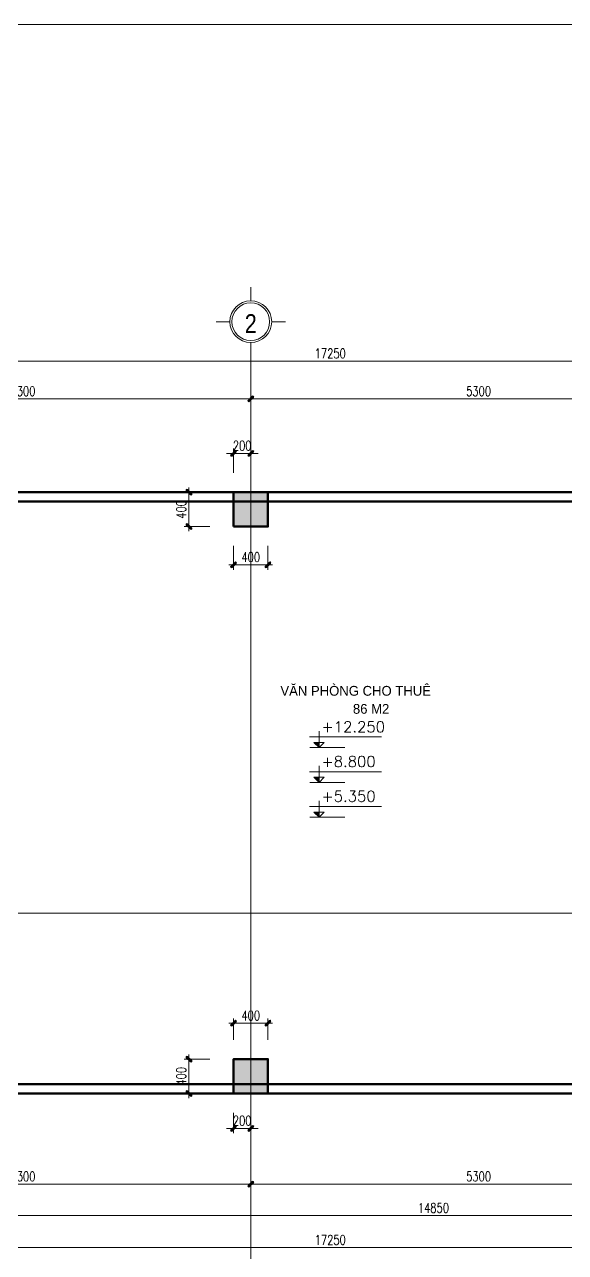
# Model space of a CAD drawing. Extents: x -165145 to 691808, y -202842 to 311040.
# Drawn here: x 551715 to 558008, y 102178 to 116473 of the extents above; entities that cross this region are included whole.
import ezdxf
from ezdxf.enums import TextEntityAlignment as Align

# ---------------------------------------------------------------- set-up
doc = ezdxf.new("R2010")
doc.units = 0
doc.header["$LTSCALE"] = 10
doc.header["$MEASUREMENT"] = 0
doc.linetypes.add('HIDDEN', pattern=[2.3807, 1.587, -0.7937])
doc.linetypes.add('TIM', pattern=[26.01, 10, -3, 0.01, -3, 10])
doc.layers.get('0').update_dxf_attribs({"linetype": 'CONTINUOUS'})
doc.layers.get('Defpoints').update_dxf_attribs({"color": 5, "linetype": 'CONTINUOUS'})
for name, color, linetype, lineweight in [('ARROWS', 1, 'CONTINUOUS', 0), ('DIM', 8, 'CONTINUOUS', 13), ('GE_KC_NETKHUAT', 9, 'HIDDEN', 20), ('KHUNG', 9, 'CONTINUOUS', 13), ('netchia', 2, 'CONTINUOUS', 20), ('TEXT', 4, 'CONTINUOUS', 20), ('TRUC', 251, 'TIM', 5), ('wall', 7, 'CONTINUOUS', 50)]:
    doc.layers.add(name, color=color, linetype=linetype, lineweight=lineweight)
doc.styles.add('ROMANS', font='romans', dxfattribs={"width": 0.75, "bigfont": 'vns'})
doc.styles.add('STYLE1', font='')
doc.styles.add('VNARIALH', font='', dxfattribs={"width": 0.75})
doc.styles.add('VnArialNarrowH', font='')
doc.styles.get('STYLE1').set_extended_font_data('.VnAvantH')
doc.styles.get('VNARIALH').set_extended_font_data('.VnArialH')
doc.styles.get('VnArialNarrowH').set_extended_font_data('.VnArial NarrowH')
doc.dimstyles.new('fit0.75', dxfattribs={"dimscale": 0.5625, "dimtxt": 200, "dimasz": 75, "dimexe": 100, "dimexo": 400, "dimgap": 0.03, "dimtad": 0, "dimdec": 0, "dimdsep": 46, "dimtxsty": 'ROMANS', "dimblk": 'alex', "dimcen": 150, "dimclrd": 8, "dimclre": 8, "dimclrt": 7, "dimaunit": 1, "dimadec": 0, "dimazin": 0, "dimtfac": 0.072, "dimtdec": 0, "dimtix": 1, "dimtmove": 2, "dimatfit": 3, "dimldrblk": 'a-01', "dimfxl": 100, "dimtvp": 0.8, "dimtolj": 1, "dimarcsym": 0})

# ---------------------------------------------------------------- blocks, each defined once
blk = doc.blocks.new('tentruc')
at = {"layer": 'DIM'}
for p, q in [((0, 311), (0, 516)), ((-516, 0), (-311, 0)), ((-516, 0), (-311, 0)), ((311, 0), (516, 0)), ((311, 0), (516, 0)), ((0, -516), (0, -311))]:
    blk.add_line(p, q, dxfattribs=at)
at = {"layer": 'DIM', "ltscale": 0.5}
blk.add_circle((0, 0), 311, dxfattribs=at)
at = {"layer": 'DIM'}
blk.add_circle((0, 0), 281, dxfattribs=at)
at = {"layer": 'DIM', "color": 7, "linetype": 'ByBlock', "ltscale": 0.5, "style": 'VNARIALH', "width": 1.1}
blk.add_attdef('A', text='', height=281, dxfattribs=at).set_placement((0, -107), align=Align.CENTER)
blk = doc.blocks.new('alex')
at = {"layer": 'ARROWS'}
h = blk.add_hatch(color=1, dxfattribs=at)
edge = h.paths.add_edge_path()
edge.add_line((0.4, 0.74), (-0.74, -0.4))
edge.add_ellipse((-0.57, -0.57), major_axis=(0.17, 0.17), ratio=1, start_angle=90, end_angle=270)
edge.add_line((-0.4, -0.74), (0.74, 0.4))
edge.add_ellipse((0.57, 0.57), major_axis=(0.17, 0.17), ratio=1, start_angle=270, end_angle=450)
blk.add_lwpolyline([(0.4, 0.74), (-0.74, -0.4, 1), (-0.4, -0.74), (0.74, 0.4, 1)], format="xyb", close=True, dxfattribs=at)
at = {"layer": 'netchia', "color": 2}
for p, q in [((1.27, 0), (-1.27, 0)), ((0, -1.27), (0, 1.27))]:
    blk.add_line(p, q, dxfattribs=at)
blk = doc.blocks.new('*D329')
at = {"layer": 'Defpoints', "color": 0, "ltscale": 0.05, "transparency": 16777216}
for p in [(1196016, -176134), (1196485, -176134), (1196485, -176534)]:
    blk.add_point(p, dxfattribs=at)
at = {"layer": 'DIM', "color": 8, "lineweight": -2, "ltscale": 0.05, "transparency": 16777216}
for p, q in [((1196260, -176134), (1195959, -176134)), ((1196016, -176492), (1196016, -176176)), ((1196260, -176534), (1195959, -176534))]:
    blk.add_line(p, q, dxfattribs=at)
at = {"layer": 'DIM', "color": 8, "lineweight": -2, "ltscale": 0.05, "transparency": 16777216, "xscale": 42.1875, "yscale": 42.1875, "zscale": 42.1875}
for p, rotation in [((1196016, -176134), 90), ((1196016, -176534), 270)]:
    blk.add_blockref('alex', p, dxfattribs=dict(at, rotation=rotation))
at = {"layer": 'DIM', "color": 7, "ltscale": 0.05, "transparency": 16777216, "insert": (1195926, -176334), "char_height": 112.5, "attachment_point": 5, "rotation": 90, "style": 'ROMANS'}
blk.add_mtext('\\A1;400', dxfattribs=at)
blk = doc.blocks.new('a-01')
at = {"layer": 'ARROWS'}
blk.add_hatch(color=256, dxfattribs=at).paths.add_polyline_path([(-1.8, 0.49), (-1.8, -0.49), (0, 0)])
at = {"layer": 'netchia'}
blk.add_lwpolyline([(-1.8, 0.49), (-1.8, -0.49), (0, 0), (0, 0)], close=True, dxfattribs=at)
blk = doc.blocks.new('*D330')
at = {"layer": 'Defpoints', "color": 0, "ltscale": 0.05, "transparency": 16777216}
for p in [(1196016, -169534), (1196485, -169534), (1196485, -169934)]:
    blk.add_point(p, dxfattribs=at)
at = {"layer": 'DIM', "color": 8, "lineweight": -2, "ltscale": 0.05, "transparency": 16777216}
for p, q in [((1196260, -169534), (1195959, -169534)), ((1196016, -169892), (1196016, -169576)), ((1196260, -169934), (1195959, -169934))]:
    blk.add_line(p, q, dxfattribs=at)
at = {"layer": 'DIM', "color": 8, "lineweight": -2, "ltscale": 0.05, "transparency": 16777216, "xscale": 42.1875, "yscale": 42.1875, "zscale": 42.1875}
for p, rotation in [((1196016, -169534), 90), ((1196016, -169934), 270)]:
    blk.add_blockref('alex', p, dxfattribs=dict(at, rotation=rotation))
at = {"layer": 'DIM', "color": 7, "ltscale": 0.05, "transparency": 16777216, "insert": (1195926, -169734), "char_height": 112.5, "attachment_point": 5, "rotation": 90, "style": 'ROMANS'}
blk.add_mtext('\\A1;400', dxfattribs=at)
blk = doc.blocks.new('*D334')
at = {"layer": 'Defpoints', "color": 0, "ltscale": 0.05, "transparency": 16777216}
for p in [(1196735, -168448), (1191435, -169534), (1196735, -169534)]:
    blk.add_point(p, dxfattribs=at)
at = {"layer": 'DIM', "color": 8, "lineweight": -2, "ltscale": 0.05, "transparency": 16777216}
for p, q in [((1191435, -169309), (1191435, -168392)), ((1191477, -168448), (1196693, -168448)), ((1196735, -169309), (1196735, -168392))]:
    blk.add_line(p, q, dxfattribs=at)
at = {"layer": 'DIM', "color": 8, "lineweight": -2, "ltscale": 0.05, "transparency": 16777216, "xscale": 42.1875, "yscale": 42.1875, "zscale": 42.1875, "rotation": 180}
blk.add_blockref('alex', (1191435, -168448), dxfattribs=at)
at = {"layer": 'DIM', "color": 8, "lineweight": -2, "ltscale": 0.05, "transparency": 16777216, "xscale": 42.1875, "yscale": 42.1875, "zscale": 42.1875}
blk.add_blockref('alex', (1196735, -168448), dxfattribs=at)
at = {"layer": 'DIM', "color": 7, "ltscale": 0.05, "transparency": 16777216, "insert": (1194085, -168358), "char_height": 112.5, "attachment_point": 5, "style": 'ROMANS'}
blk.add_mtext('\\A1;5300', dxfattribs=at)
blk = doc.blocks.new('cot0.000')
at = {"linetype": 'ByBlock', "ltscale": 0.5}
blk.add_hatch(color=7, dxfattribs=at).paths.add_polyline_path([(0, 65), (-67, 65), (0, 0)])
at = {"color": 7, "linetype": 'ByBlock', "ltscale": 0.5}
for p, q in [((0, 212), (0, 0)), ((-124, 138), (807, 138)), ((-121, 0), (332, 0)), ((0, 0), (-67, 65)), ((-67, 65), (67, 65)), ((0, 0), (67, 65))]:
    blk.add_line(p, q, dxfattribs=at)
at = {"color": 7, "linetype": 'ByBlock', "ltscale": 0.5, "style": 'ROMANS'}
blk.add_attdef('%%P0.000', (33, 199), '', height=141, dxfattribs=at)
blk = doc.blocks.new('*D356')
at = {"layer": 'Defpoints', "color": 0, "transparency": 16777216}
for p in [(1191435, -176162), (1206285, -176162), (1206285, -177955)]:
    blk.add_point(p, dxfattribs=at)
at = {"layer": 'DIM', "color": 8, "lineweight": -2, "transparency": 16777216}
for p, q in [((1191435, -176387), (1191435, -178011)), ((1206285, -176387), (1206285, -178011)), ((1191477, -177955), (1206243, -177955))]:
    blk.add_line(p, q, dxfattribs=at)
at = {"layer": 'DIM', "color": 8, "lineweight": -2, "transparency": 16777216, "xscale": 42.1875, "yscale": 42.1875, "zscale": 42.1875, "rotation": 180}
blk.add_blockref('alex', (1191435, -177955), dxfattribs=at)
at = {"layer": 'DIM', "color": 8, "lineweight": -2, "transparency": 16777216, "xscale": 42.1875, "yscale": 42.1875, "zscale": 42.1875}
blk.add_blockref('alex', (1206285, -177955), dxfattribs=at)
at = {"layer": 'DIM', "color": 7, "transparency": 16777216, "insert": (1198860, -177865), "char_height": 112.5, "attachment_point": 5, "style": 'ROMANS'}
blk.add_mtext('\\A1;14850', dxfattribs=at)
blk = doc.blocks.new('*D360')
at = {"layer": 'Defpoints', "color": 0, "transparency": 16777216}
for p in [(1196735, -176534), (1202035, -176534), (1202035, -177589)]:
    blk.add_point(p, dxfattribs=at)
at = {"layer": 'DIM', "color": 8, "lineweight": -2, "transparency": 16777216}
for p, q in [((1196735, -176759), (1196735, -177646)), ((1202035, -176759), (1202035, -177646)), ((1196777, -177589), (1201993, -177589))]:
    blk.add_line(p, q, dxfattribs=at)
at = {"layer": 'DIM', "color": 8, "lineweight": -2, "transparency": 16777216, "xscale": 42.1875, "yscale": 42.1875, "zscale": 42.1875, "rotation": 180}
blk.add_blockref('alex', (1196735, -177589), dxfattribs=at)
at = {"layer": 'DIM', "color": 8, "lineweight": -2, "transparency": 16777216, "xscale": 42.1875, "yscale": 42.1875, "zscale": 42.1875}
blk.add_blockref('alex', (1202035, -177589), dxfattribs=at)
at = {"layer": 'DIM', "color": 7, "transparency": 16777216, "insert": (1199385, -177499), "char_height": 112.5, "attachment_point": 5, "style": 'ROMANS'}
blk.add_mtext('\\A1;5300', dxfattribs=at)
blk = doc.blocks.new('*D361')
at = {"layer": 'Defpoints', "color": 0, "transparency": 16777216}
for p in [(1191435, -176534), (1196735, -176534), (1196735, -177589)]:
    blk.add_point(p, dxfattribs=at)
at = {"layer": 'DIM', "color": 8, "lineweight": -2, "transparency": 16777216}
for p, q in [((1191435, -176759), (1191435, -177646)), ((1196735, -176759), (1196735, -177646)), ((1191477, -177589), (1196693, -177589))]:
    blk.add_line(p, q, dxfattribs=at)
at = {"layer": 'DIM', "color": 8, "lineweight": -2, "transparency": 16777216, "xscale": 42.1875, "yscale": 42.1875, "zscale": 42.1875, "rotation": 180}
blk.add_blockref('alex', (1191435, -177589), dxfattribs=at)
at = {"layer": 'DIM', "color": 8, "lineweight": -2, "transparency": 16777216, "xscale": 42.1875, "yscale": 42.1875, "zscale": 42.1875}
blk.add_blockref('alex', (1196735, -177589), dxfattribs=at)
at = {"layer": 'DIM', "color": 7, "transparency": 16777216, "insert": (1194085, -177499), "char_height": 112.5, "attachment_point": 5, "style": 'ROMANS'}
blk.add_mtext('\\A1;5300', dxfattribs=at)
blk = doc.blocks.new('*D365')
at = {"layer": 'Defpoints', "color": 0, "transparency": 16777216}
for p in [(1202035, -168448), (1196735, -169534), (1202035, -169534)]:
    blk.add_point(p, dxfattribs=at)
at = {"layer": 'DIM', "color": 8, "lineweight": -2, "transparency": 16777216}
for p, q in [((1196735, -169309), (1196735, -168392)), ((1196777, -168448), (1201993, -168448)), ((1202035, -169309), (1202035, -168392))]:
    blk.add_line(p, q, dxfattribs=at)
at = {"layer": 'DIM', "color": 8, "lineweight": -2, "transparency": 16777216, "xscale": 42.1875, "yscale": 42.1875, "zscale": 42.1875, "rotation": 180}
blk.add_blockref('alex', (1196735, -168448), dxfattribs=at)
at = {"layer": 'DIM', "color": 8, "lineweight": -2, "transparency": 16777216, "xscale": 42.1875, "yscale": 42.1875, "zscale": 42.1875}
blk.add_blockref('alex', (1202035, -168448), dxfattribs=at)
at = {"layer": 'DIM', "color": 7, "transparency": 16777216, "insert": (1199385, -168358), "char_height": 112.5, "attachment_point": 5, "style": 'ROMANS'}
blk.add_mtext('\\A1;5300', dxfattribs=at)
blk = doc.blocks.new('*D369')
at = {"layer": 'Defpoints', "color": 0, "transparency": 16777216}
for p in [(1206285, -168008), (1189035, -169534), (1206285, -169534)]:
    blk.add_point(p, dxfattribs=at)
at = {"layer": 'DIM', "color": 8, "lineweight": -2, "transparency": 16777216}
for p, q in [((1189035, -169309), (1189035, -167952)), ((1206285, -169309), (1206285, -167952)), ((1189077, -168008), (1206243, -168008))]:
    blk.add_line(p, q, dxfattribs=at)
at = {"layer": 'DIM', "color": 8, "lineweight": -2, "transparency": 16777216, "xscale": 42.1875, "yscale": 42.1875, "zscale": 42.1875, "rotation": 180}
blk.add_blockref('alex', (1189035, -168008), dxfattribs=at)
at = {"layer": 'DIM', "color": 8, "lineweight": -2, "transparency": 16777216, "xscale": 42.1875, "yscale": 42.1875, "zscale": 42.1875}
blk.add_blockref('alex', (1206285, -168008), dxfattribs=at)
at = {"layer": 'DIM', "color": 7, "transparency": 16777216, "insert": (1197660, -167918), "char_height": 112.5, "attachment_point": 5, "style": 'ROMANS'}
blk.add_mtext('\\A1;17250', dxfattribs=at)
blk = doc.blocks.new('*D370')
at = {"layer": 'Defpoints', "color": 0, "transparency": 16777216}
for p in [(1189035, -176534), (1206285, -177058), (1206285, -178328)]:
    blk.add_point(p, dxfattribs=at)
at = {"layer": 'DIM', "color": 8, "lineweight": -2, "transparency": 16777216}
for p, q in [((1189035, -176759), (1189035, -178384)), ((1206285, -177283), (1206285, -178384)), ((1189077, -178328), (1206243, -178328))]:
    blk.add_line(p, q, dxfattribs=at)
at = {"layer": 'DIM', "color": 8, "lineweight": -2, "transparency": 16777216, "xscale": 42.1875, "yscale": 42.1875, "zscale": 42.1875, "rotation": 180}
blk.add_blockref('alex', (1189035, -178328), dxfattribs=at)
at = {"layer": 'DIM', "color": 8, "lineweight": -2, "transparency": 16777216, "xscale": 42.1875, "yscale": 42.1875, "zscale": 42.1875}
blk.add_blockref('alex', (1206285, -178328), dxfattribs=at)
at = {"layer": 'DIM', "color": 7, "transparency": 16777216, "insert": (1197660, -178238), "char_height": 112.5, "attachment_point": 5, "style": 'ROMANS'}
blk.add_mtext('\\A1;17250', dxfattribs=at)
blk = doc.blocks.new('*D401')
at = {"layer": 'Defpoints', "color": 0, "transparency": 16777216}
for p in [(1196735, -169082), (1196535, -169534), (1196735, -169534)]:
    blk.add_point(p, dxfattribs=at)
at = {"layer": 'DIM', "color": 8, "lineweight": -2, "transparency": 16777216}
for p, q in [((1196493, -169082), (1196451, -169082)), ((1196535, -169309), (1196535, -169026)), ((1196535, -169082), (1196735, -169082)), ((1196735, -169309), (1196735, -169026)), ((1196777, -169082), (1196819, -169082))]:
    blk.add_line(p, q, dxfattribs=at)
at = {"layer": 'DIM', "color": 8, "lineweight": -2, "transparency": 16777216, "xscale": 42.1875, "yscale": 42.1875, "zscale": 42.1875}
blk.add_blockref('alex', (1196535, -169082), dxfattribs=at)
at = {"layer": 'DIM', "color": 8, "lineweight": -2, "transparency": 16777216, "xscale": 42.1875, "yscale": 42.1875, "zscale": 42.1875, "rotation": 180}
blk.add_blockref('alex', (1196735, -169082), dxfattribs=at)
at = {"layer": 'DIM', "color": 7, "transparency": 16777216, "insert": (1196635, -168992), "char_height": 112.5, "attachment_point": 5, "style": 'ROMANS'}
blk.add_mtext('\\A1;200', dxfattribs=at)
blk = doc.blocks.new('*D402')
at = {"layer": 'Defpoints', "color": 0, "transparency": 16777216}
for p in [(1196535, -169934), (1196935, -169934), (1196935, -170380)]:
    blk.add_point(p, dxfattribs=at)
at = {"layer": 'DIM', "color": 8, "lineweight": -2, "transparency": 16777216}
for p, q in [((1196535, -170159), (1196535, -170437)), ((1196935, -170159), (1196935, -170437)), ((1196577, -170380), (1196893, -170380))]:
    blk.add_line(p, q, dxfattribs=at)
at = {"layer": 'DIM', "color": 8, "lineweight": -2, "transparency": 16777216, "xscale": 42.1875, "yscale": 42.1875, "zscale": 42.1875, "rotation": 180}
blk.add_blockref('alex', (1196535, -170380), dxfattribs=at)
at = {"layer": 'DIM', "color": 8, "lineweight": -2, "transparency": 16777216, "xscale": 42.1875, "yscale": 42.1875, "zscale": 42.1875}
blk.add_blockref('alex', (1196935, -170380), dxfattribs=at)
at = {"layer": 'DIM', "color": 7, "transparency": 16777216, "insert": (1196735, -170290), "char_height": 112.5, "attachment_point": 5, "style": 'ROMANS'}
blk.add_mtext('\\A1;400', dxfattribs=at)
blk = doc.blocks.new('*D403')
at = {"layer": 'Defpoints', "color": 0, "transparency": 16777216}
for p in [(1196935, -175716), (1196535, -176134), (1196935, -176134)]:
    blk.add_point(p, dxfattribs=at)
at = {"layer": 'DIM', "color": 8, "lineweight": -2, "transparency": 16777216}
for p, q in [((1196535, -175909), (1196535, -175660)), ((1196935, -175909), (1196935, -175660)), ((1196577, -175716), (1196893, -175716))]:
    blk.add_line(p, q, dxfattribs=at)
at = {"layer": 'DIM', "color": 8, "lineweight": -2, "transparency": 16777216, "xscale": 42.1875, "yscale": 42.1875, "zscale": 42.1875, "rotation": 180}
blk.add_blockref('alex', (1196535, -175716), dxfattribs=at)
at = {"layer": 'DIM', "color": 8, "lineweight": -2, "transparency": 16777216, "xscale": 42.1875, "yscale": 42.1875, "zscale": 42.1875}
blk.add_blockref('alex', (1196935, -175716), dxfattribs=at)
at = {"layer": 'DIM', "color": 7, "transparency": 16777216, "insert": (1196735, -175626), "char_height": 112.5, "attachment_point": 5, "style": 'ROMANS'}
blk.add_mtext('\\A1;400', dxfattribs=at)
blk = doc.blocks.new('*D404')
at = {"layer": 'Defpoints', "color": 0, "transparency": 16777216}
for p in [(1196535, -176534), (1196735, -176534), (1196735, -176940)]:
    blk.add_point(p, dxfattribs=at)
at = {"layer": 'DIM', "color": 8, "lineweight": -2, "transparency": 16777216}
for p, q in [((1196535, -176759), (1196535, -176996)), ((1196735, -176759), (1196735, -176996)), ((1196493, -176940), (1196451, -176940)), ((1196535, -176940), (1196735, -176940)), ((1196777, -176940), (1196819, -176940))]:
    blk.add_line(p, q, dxfattribs=at)
at = {"layer": 'DIM', "color": 8, "lineweight": -2, "transparency": 16777216, "xscale": 42.1875, "yscale": 42.1875, "zscale": 42.1875}
blk.add_blockref('alex', (1196535, -176940), dxfattribs=at)
at = {"layer": 'DIM', "color": 8, "lineweight": -2, "transparency": 16777216, "xscale": 42.1875, "yscale": 42.1875, "zscale": 42.1875, "rotation": 180}
blk.add_blockref('alex', (1196735, -176940), dxfattribs=at)
at = {"layer": 'DIM', "color": 7, "transparency": 16777216, "insert": (1196635, -176850), "char_height": 112.5, "attachment_point": 5, "style": 'ROMANS'}
blk.add_mtext('\\A1;200', dxfattribs=at)
blk = doc.blocks.new('A$C1ec07113')
at = {"layer": 'wall'}
h = blk.add_hatch(dxfattribs=at)
h.set_pattern_fill('AR-CONC', color=256, style=0)
h.set_pattern_definition([(50, (-1178024.471, 253190.925), (7.172601826, -0.62752135), [0.75, -8.25]), (355, (-1178024.471, 253190.925), (-1.387513336, 7.521921337), [0.6, -6.6]), (100.45144446, (-1178023.873, 253190.873), (5.785088467, 6.89439991), [0.63740192, -7.01142112]), (46.1842, (-1178024.471, 253192.925), (10.672413307, -1.65519281), [1.125, -12.375]), (96.6356355, (-1178023.582, 253192.787), (9.34661946, 9.74118601), [0.95610342, -10.5171376]), (351.184164, (-1178024.471, 253192.925), (9.34661945, 9.741186), [0.9, -9.90000001]), (21, (-1178023.471, 253192.425), (5.96907052, -4.026188907), [0.75, -8.25]), (326, (-1178023.471, 253192.425), (2.43315332, 7.25150045), [0.6, -6.6]), (71.45144474, (-1178022.9735, 253192.0895), (8.402223767, 3.22531153), [0.6374019, -7.01142112]), (37.5, (-1178024.471, 253190.925), (0.121598553, 3.3289385383), [0, -6.52, 0, -6.7, 0, -6.625]), (7.5, (-1178024.471, 253190.925), (2.630695374, 3.944117119), [0, -3.82, 0, -6.37, 0, -2.525]), (327.5, (-1178026.701, 253190.925), (5.338224362, -0.2255487173), [0, -2.5, 0, -7.8, 0, -10.35]), (317.5, (-1178027.701, 253190.925), (5.831861693, 1.001049823), [0, -3.25, 0, -5.18, 0, -7.35])])
h.paths.add_polyline_path([(15107.5, 78555.9), (14707.5, 78555.9), (14707.5, 78155.9), (15107.5, 78155.9)])
h = blk.add_hatch(dxfattribs=at)
h.set_pattern_fill('AR-CONC', color=256, style=0)
h.set_pattern_definition([(50, (-1178024.471, 246590.919), (7.172601826, -0.62752135), [0.75, -8.25]), (355, (-1178024.471, 246590.919), (-1.387513336, 7.521921337), [0.6, -6.6]), (100.45144446, (-1178023.873, 246590.867), (5.785088467, 6.89439991), [0.63740192, -7.01142112]), (46.1842, (-1178024.471, 246592.919), (10.672413307, -1.65519281), [1.125, -12.375]), (96.6356355, (-1178023.582, 246592.781), (9.34661946, 9.74118601), [0.95610342, -10.5171376]), (351.184164, (-1178024.471, 246592.919), (9.34661945, 9.741186), [0.9, -9.90000001]), (21, (-1178023.471, 246592.419), (5.96907052, -4.026188907), [0.75, -8.25]), (326, (-1178023.471, 246592.419), (2.43315332, 7.25150045), [0.6, -6.6]), (71.45144474, (-1178022.9735, 246592.0835), (8.402223767, 3.22531153), [0.6374019, -7.01142112]), (37.5, (-1178024.471, 246590.919), (0.121598553, 3.3289385383), [0, -6.52, 0, -6.7, 0, -6.625]), (7.5, (-1178024.471, 246590.919), (2.630695374, 3.944117119), [0, -3.82, 0, -6.37, 0, -2.525]), (327.5, (-1178026.701, 246590.919), (5.338224362, -0.2255487173), [0, -2.5, 0, -7.8, 0, -10.35]), (317.5, (-1178027.701, 246590.919), (5.831861693, 1.001049823), [0, -3.25, 0, -5.18, 0, -7.35])])
h.paths.add_polyline_path([(15107.5, 71955.9), (14707.5, 71955.9), (14707.5, 71555.9), (15107.5, 71555.9)])
at = {"layer": 'KHUNG', "color": 7}
blk.add_lwpolyline([(0, 63000), (29700, 63000), (29700, 84000), (0, 84000)], close=True, dxfattribs=at)
at = {"layer": 'TRUC', "ltscale": 0.05}
for p, q in [((14907.5, 80138.3), (14907.5, 69705.8)), ((5131.3, 78555.9), (26472.1, 78555.9)), ((5131.3, 73655.9), (26472.1, 73655.9)), ((5131.3, 71555.9), (26653.4, 71555.9))]:
    blk.add_line(p, q, dxfattribs=at)
at = {"layer": 'wall', "ltscale": 0.05}
for p, q in [((7207.8, 78555.9), (24457.5, 78555.9)), ((7538.2, 78445.9), (20970.9, 78445.9)), ((24457.5, 71665.9), (8137.5, 71665.9)), ((26179.8, 71555.9), (7208.2, 71555.9))]:
    blk.add_line(p, q, dxfattribs=at)
for points in [[(14707.5, 78155.9), (15107.5, 78155.9), (15107.5, 78555.9), (14707.5, 78555.9)], [(14707.5, 71555.9), (15107.5, 71555.9), (15107.5, 71955.9), (14707.5, 71955.9)]]:
    blk.add_lwpolyline(points, close=True, dxfattribs=at)
at = {"layer": 'TEXT'}
ref = blk.add_blockref('tentruc', (14907.5, 80541.2), dxfattribs=dict(at, xscale=-0.78125, yscale=0.78125, zscale=0.78125, rotation=180))
ref.add_attrib('A', '2', dxfattribs={"color": 7, "linetype": 'ByBlock', "ltscale": 0.5, "height": 219.7, "style": 'VnArialNarrowH'}).set_placement((14907.5, 80408.7), align=Align.CENTER)
ref = blk.add_blockref('cot0.000', (15701.6, 75582.6), dxfattribs=dict(at, xscale=0.9000000000232831, yscale=0.9000000000232831, zscale=0.9000000000232831))
ref.add_attrib('%%P0.000', '+12.250', (15731.3, 75761.2), dxfattribs={"layer": 'DIM', "color": 7, "linetype": 'ByBlock', "ltscale": 0.5, "height": 126.56, "style": 'ROMANS'})
ref = blk.add_blockref('cot0.000', (15701.6, 75178.3), dxfattribs=dict(at, xscale=0.9000000000232831, yscale=0.9000000000232831, zscale=0.9000000000232831))
ref.add_attrib('%%P0.000', '+8.800', (15731.3, 75357), dxfattribs={"layer": 'DIM', "color": 7, "linetype": 'ByBlock', "ltscale": 0.5, "height": 126.56, "style": 'ROMANS'})
ref = blk.add_blockref('cot0.000', (15701.6, 74774.1), dxfattribs=dict(at, xscale=0.9000000000232831, yscale=0.9000000000232831, zscale=0.9000000000232831))
ref.add_attrib('%%P0.000', '+5.350', (15731.3, 74952.8), dxfattribs={"layer": 'DIM', "color": 7, "linetype": 'ByBlock', "ltscale": 0.5, "height": 126.56, "style": 'ROMANS'})
ref = blk.add_blockref('tentruc', (14907.5, 69302.8), dxfattribs=dict(at, xscale=-0.78125, yscale=0.78125, zscale=0.78125, rotation=180))
ref.add_attrib('A', '2', dxfattribs={"color": 7, "linetype": 'ByBlock', "ltscale": 0.5, "height": 219.7, "style": 'VnArialNarrowH'}).set_placement((14907.5, 69170.3), align=Align.CENTER)
at = {"layer": 'TEXT', "style": 'STYLE1'}
for s, height, p in [('VĂN PHÒNG CHO THUÊ', 113.906, (15252.1, 76186.8)), ('86 M2', 113.91, (16095.8, 75976.6))]:
    blk.add_text(s, height=height, dxfattribs=at).set_placement(p)
at = {"layer": 'DIM'}
for base, p1, p2, picture, middle in [((24457.5, 80082), (7207.5, 78555.9), (24457.5, 78555.9), '*D369', (15832.5, 80172)), ((20207.5, 79641.6), (14907.5, 78555.9), (20207.5, 78555.9), '*D365', (17557.5, 79731.6)), ((14907.5, 79007.3), (14707.5, 78555.9), (14907.5, 78555.9), '*D401', (14807.5, 79097.3)), ((15107.5, 77709.3), (14707.5, 78155.9), (15107.5, 78155.9), '*D402', (14907.5, 77799.3)), ((15107.5, 72373.3), (14707.5, 71955.9), (15107.5, 71955.9), '*D403', (14907.5, 72463.3)), ((24457.5, 70134.6), (9607.5, 71928.1), (24457.5, 71928.1), '*D356', (17032.5, 70224.6)), ((24457.5, 69762), (7207.5, 71555.9), (24457.5, 71031.3), '*D370', (15832.5, 69852)), ((14907.5, 70500.5), (9607.5, 71555.9), (14907.5, 71555.9), '*D361', (12257.5, 70590.5)), ((14907.5, 71150.3), (14707.5, 71555.9), (14907.5, 71555.9), '*D404', (14807.5, 71240.3)), ((20207.5, 70500.5), (14907.5, 71555.9), (20207.5, 71555.9), '*D360', (17557.5, 70590.5))]:
    dim = blk.add_linear_dim(base=base, p1=p1, p2=p2, dimstyle='fit0.75', dxfattribs=at)
    dim.commit()
    dim.dimension.update_dxf_attribs({"geometry": picture, "text_midpoint": middle, "insert": (-1181827.5, 248089.8)})
at = {"layer": 'DIM', "ltscale": 0.05}
dim = blk.add_linear_dim(base=(14907.5, 79641.6), p1=(9607.5, 78555.9), p2=(14907.5, 78555.9), dimstyle='fit0.75', dxfattribs=at)
dim.commit()
dim.dimension.update_dxf_attribs({"geometry": '*D334', "text_midpoint": (12257.5, 79731.6), "insert": (-1181827.5, 248089.8)})
for base, p1, p2, picture, middle in [((14188, 78555.9), (14657.5, 78155.9), (14657.5, 78555.9), '*D330', (14098, 78355.9)), ((14188, 71955.9), (14657.5, 71555.9), (14657.5, 71955.9), '*D329', (14098, 71755.9))]:
    dim = blk.add_linear_dim(base=base, p1=p1, p2=p2, angle=270, dimstyle='fit0.75', dxfattribs=at)
    dim.commit()
    dim.dimension.update_dxf_attribs({"geometry": picture, "text_midpoint": middle, "insert": (-1181827.5, 248089.8)})

msp = doc.modelspace()

# ---------------------------------------------------------------- block references
at = {"layer": 'GE_KC_NETKHUAT'}
msp.add_blockref('A$C1ec07113', (539439.64737, 32472.52756), dxfattribs=at)

doc.saveas('drawing.dxf')
